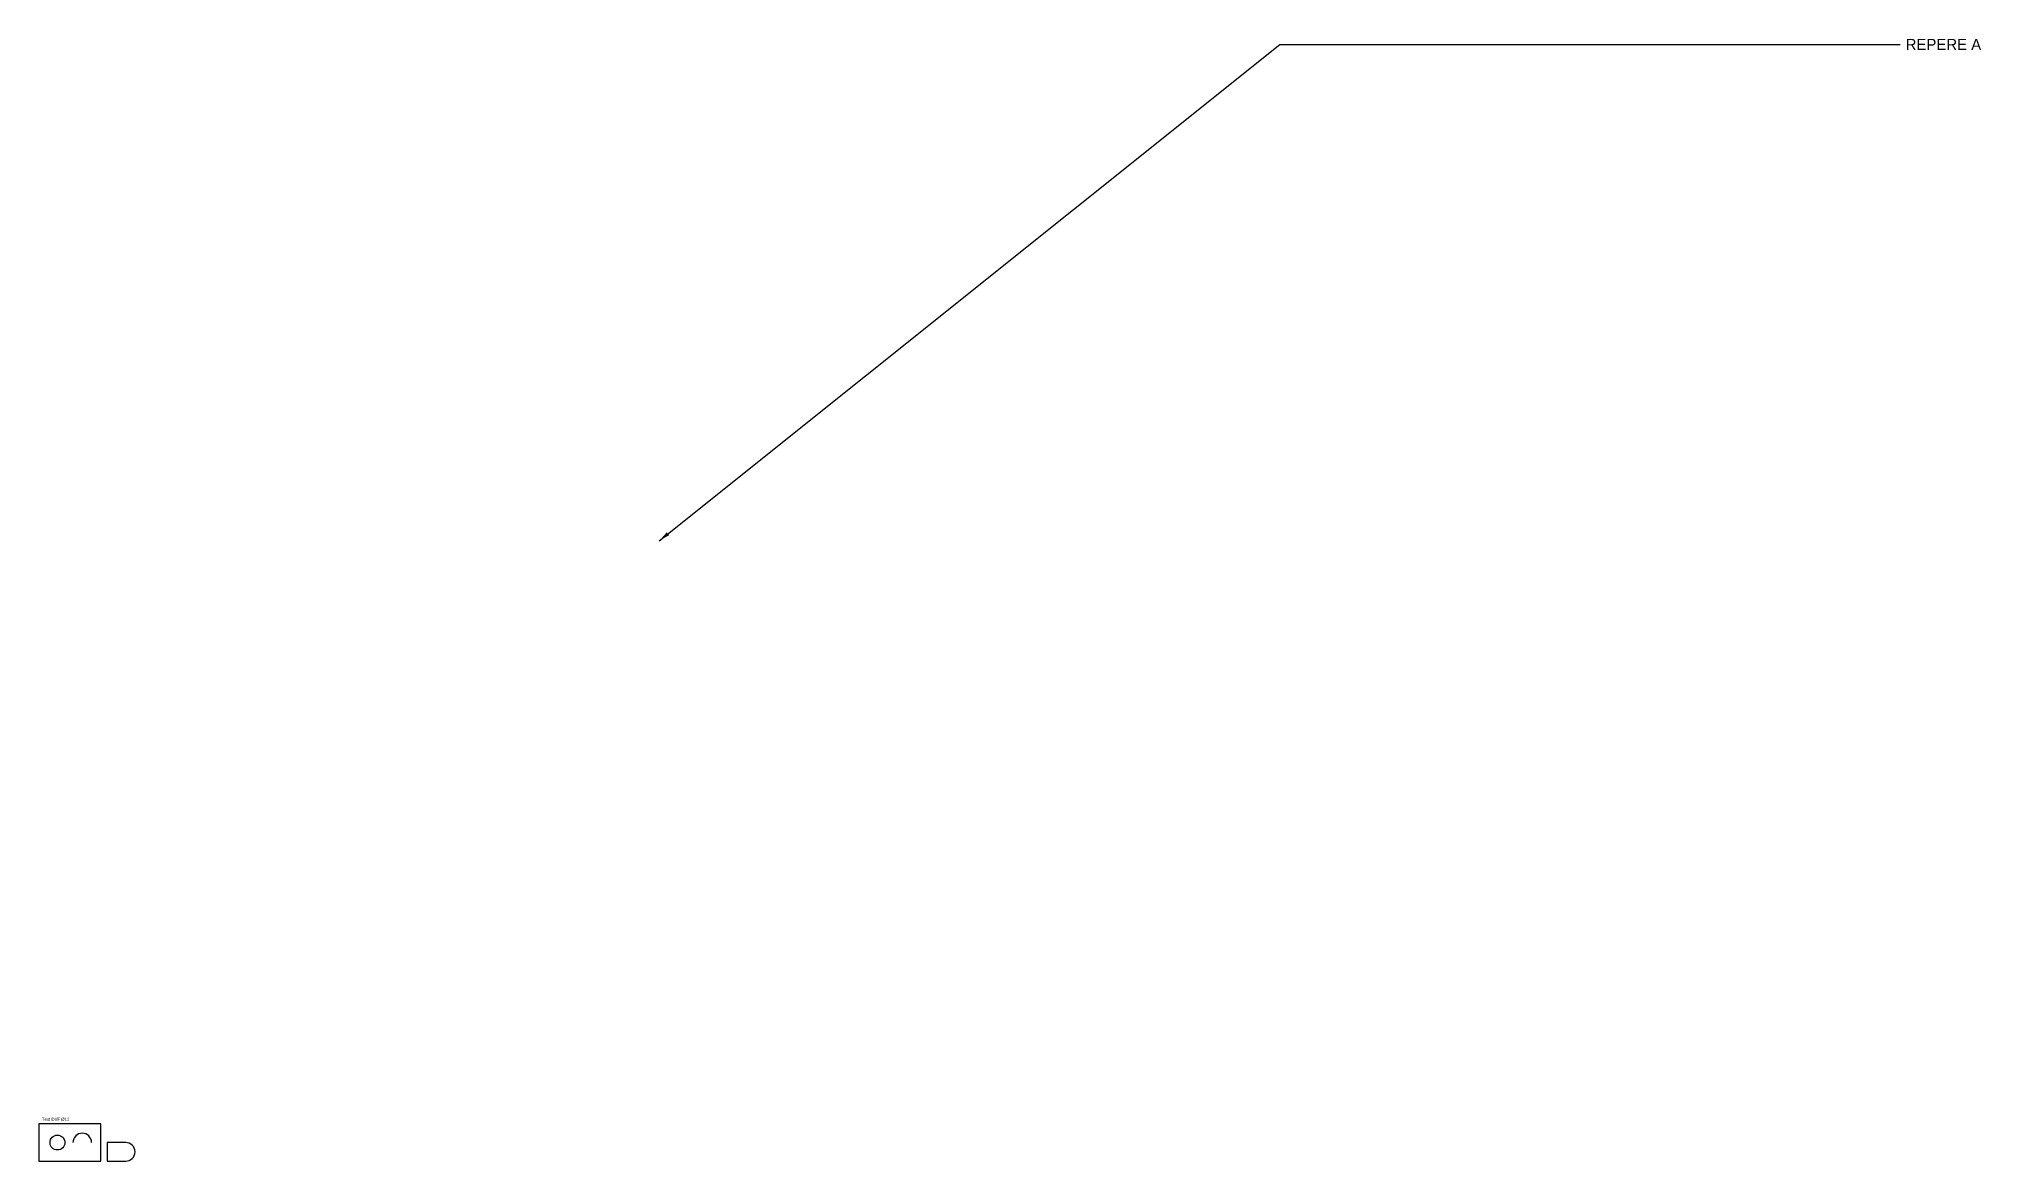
# Model space of a CAD drawing. Extents: x 0 to 3131, y 0 to 1809.
import ezdxf

# ---------------------------------------------------------------- set-up
doc = ezdxf.new("R2010")
doc.units = 0
doc.header["$MEASUREMENT"] = 0
doc.layers.add('MURS', color=1, linetype='Continuous')
doc.dimstyles.get("Standard").update_dxf_attribs({"dimtxt": 0.18, "dimasz": 0.18, "dimexe": 0.18, "dimexo": 0.0625, "dimgap": 0.09, "dimtad": 0, "dimtih": 1, "dimtoh": 1, "dimdec": 4, "dimzin": 0, "dimdsep": 46, "dimtxsty": 'Standard', "dimcen": 0.09, "dimadec": 0, "dimazin": 0, "dimtfac": 1, "dimtdec": 4, "dimtofl": 0, "dimtmove": 0, "dimatfit": 3, "dimfxl": 1, "dimtolj": 1, "dimtzin": 0, "dimarcsym": 0})

msp = doc.modelspace()

# ---------------------------------------------------------------- linework, layer by layer
at = {"color": 5}
msp.add_lwpolyline([(110, 0), (140, 0, 1), (140, 30), (110, 30)], format="xyb", close=True, dxfattribs=at)
msp.add_circle((30, 30), 12)
at = {"color": 3}
msp.add_arc((70, 30), 15, 0, 180, dxfattribs=at)
at = {"layer": 'MURS'}
for p, q in [((100, 60), (0, 60)), ((0, 60), (0, 0)), ((100, 0), (100, 60)), ((0, 0), (100, 0))]:
    msp.add_line(p, q, dxfattribs=at)

# ---------------------------------------------------------------- texts
msp.add_text('Test DXF %%c12', height=5).set_placement((5, 65))
at = {"linetype": 'Continuous', "insert": (3009, 1800), "char_height": 18, "attachment_point": 4}
msp.add_mtext('\\A1;REPERE A', dxfattribs=at)

# ---------------------------------------------------------------- leaders
at = {"linetype": 'Continuous', "annotation_type": 0, "has_hookline": 1, "hookline_direction": 1, "text_width": 138}
msp.add_leader([(1000, 1000), (2000, 1800), (3000, 1800)], dimstyle='Standard', override={"dimscale": 100}, dxfattribs=at)

doc.saveas('drawing.dxf')
